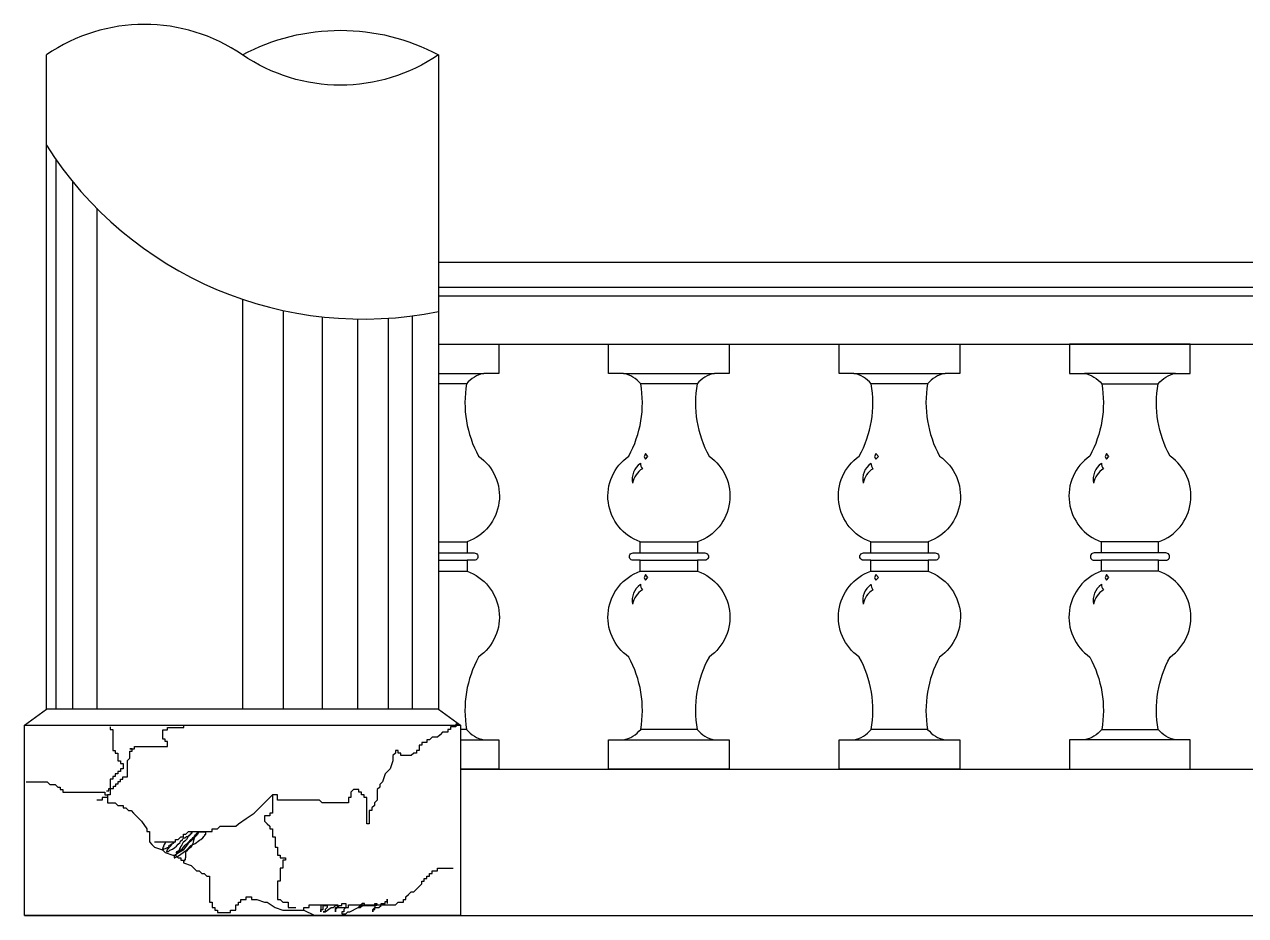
# Model space of a CAD drawing. Header units: metres. Extents: x 658 to 3991, y 3094 to 4311.
# Drawn here: x 658 to 2325, y 3094 to 4311 of the extents above; entities that cross this region are included whole.
import ezdxf

# ---------------------------------------------------------------- set-up
doc = ezdxf.new("R2010")
doc.units = ezdxf.units.M
for name, color, linetype in [('2', 2, 'Continuous'), ('3', 3, 'Continuous'), ('4', 4, 'Continuous'), ('7', 7, 'Continuous')]:
    doc.layers.add(name, color=color, linetype=linetype)

msp = doc.modelspace()

# ---------------------------------------------------------------- hatches: boundary and pattern name
at = {"layer": '3'}
h = msp.add_hatch(dxfattribs=at)
h.set_pattern_fill('AR-SAND', scale=25)
h.paths.add_polyline_path([(658.24, 3354.44), (658.24, 3094.42), (1253.24, 3094.42), (1253.24, 3354.44), (1246.87, 3354.44), (1246.87, 3352.01), (1239.72, 3352.01), (1239.72, 3348.44), (1236.15, 3348.44), (1236.15, 3344.86), (1229, 3344.86), (1225.43, 3341.29), (1221.85, 3337.72), (1214.71, 3337.72), (1211.13, 3334.15), (1207.56, 3334.15), (1207.56, 3330.58), (1200.41, 3330.58), (1200.41, 3327.01), (1196.84, 3327.01), (1196.84, 3319.86), (1193.26, 3319.86), (1193.26, 3316.29), (1189.69, 3316.29), (1186.11, 3312.72), (1171.82, 3312.72), (1171.82, 3316.29), (1168.24, 3316.29), (1168.24, 3319.86), (1164.67, 3319.86), (1164.67, 3316.29), (1161.1, 3312.72), (1161.1, 3305.57), (1157.52, 3294.86), (1153.95, 3291.29), (1150.37, 3287.72), (1146.8, 3277), (1143.23, 3273.43), (1143.23, 3269.86), (1139.65, 3266.29), (1139.65, 3252), (1136.08, 3248.43), (1136.08, 3244.85), (1132.5, 3241.28), (1132.5, 3237.71), (1128.93, 3237.71), (1128.93, 3219.85), (1125.36, 3219.85), (1125.36, 3255.57), (1121.78, 3255.57), (1121.78, 3259.14), (1118.21, 3259.14), (1118.21, 3262.71), (1114.64, 3262.71), (1114.64, 3266.29), (1107.49, 3266.29), (1103.91, 3262.71), (1103.91, 3255.57), (1102.54, 3255.57), (1102.54, 3255.09), (1100.34, 3255.09), (1100.34, 3248.43), (1064.6, 3248.43), (1061.03, 3252), (1048.82, 3252), (1048.82, 3249.43), (1045.99, 3249.43), (1045.99, 3252), (1003.84, 3252), (1003.84, 3259.14), (996.69, 3259.14), (996.69, 3273.43), (1000.27, 3273.43), (1000.27, 3277), (1003.84, 3277), (1003.84, 3280.57), (1010.99, 3280.57), (1010.99, 3284.14), (1014.56, 3284.14), (1014.56, 3287.72), (1018.14, 3287.72), (1018.14, 3291.29), (1036.01, 3291.29), (1036.01, 3287.72), (1039.58, 3287.72), (1039.58, 3284.14), (1081.27, 3284.14), (1079.92, 3286.17), (1079.92, 3289), (1082.75, 3289), (1088.4, 3280.52), (1091.23, 3277.69), (1094.06, 3269.22), (1096.89, 3266.39), (1096.89, 3263.56), (1099.71, 3260.74), (1096.89, 3260.74), (1096.89, 3257.91), (1099.71, 3255.09), (1100.34, 3255.09), (1100.34, 3255.57), (1103.91, 3255.57), (1103.91, 3262.71), (1107.49, 3266.29), (1114.64, 3266.29), (1114.64, 3262.71), (1118.21, 3262.71), (1118.21, 3259.14), (1121.78, 3259.14), (1121.78, 3255.57), (1125.36, 3255.57), (1125.36, 3219.85), (1128.93, 3219.85), (1128.93, 3237.71), (1132.5, 3237.71), (1132.5, 3241.28), (1136.08, 3244.85), (1136.08, 3248.43), (1139.65, 3252), (1139.65, 3266.29), (1143.23, 3269.86), (1143.23, 3273.43), (1146.8, 3277), (1150.37, 3287.72), (1153.95, 3291.29), (1157.52, 3294.86), (1161.1, 3305.57), (1161.1, 3312.72), (1164.67, 3316.29), (1164.67, 3319.86), (1168.24, 3319.86), (1168.24, 3316.29), (1171.82, 3316.29), (1171.82, 3312.72), (1186.11, 3312.72), (1189.69, 3316.29), (1193.26, 3316.29), (1193.26, 3319.86), (1196.84, 3319.86), (1196.84, 3327.01), (1200.41, 3327.01), (1200.41, 3330.58), (1207.56, 3330.58), (1207.56, 3334.15), (1211.13, 3334.15), (1214.71, 3337.72), (1221.85, 3337.72), (1225.43, 3341.29), (1229, 3344.86), (1236.15, 3344.86), (1236.15, 3348.44), (1239.72, 3348.44), (1239.72, 3352.01), (1246.87, 3352.01), (1246.87, 3354.44)])

# ---------------------------------------------------------------- linework, layer by layer
at = {"layer": '2'}
msp.add_line((1223.24, 3376.34), (688.24, 3376.34), dxfattribs=at)
for points in [[(1223.24, 4269.25), (1223.24, 3376.34), (1253.24, 3354.44), (1253.24, 3094.42), (658.24, 3094.42), (658.24, 3354.44), (688.24, 3376.34), (688.24, 4269.25)], [(1253.24, 3294.42), (3348.29, 3294.42)], [(658.24, 3094.42), (3990.41, 3094.42)]]:
    msp.add_lwpolyline(points, dxfattribs=at)
at = {"layer": '3'}
for p, q in [((701.33, 4126.22), (701.33, 3376.34)), ((724.07, 4096.23), (724.07, 3376.34)), ((756.94, 4059.78), (756.94, 3376.34)), ((1223.24, 3952.33), (3425.41, 3952.33)), ((955.74, 3935.67), (955.74, 3376.34)), ((1223.24, 3940.33), (3425.41, 3940.33)), ((1011.35, 3920.24), (1011.35, 3376.34)), ((1064.54, 3911.58), (1064.54, 3376.34)), ((1112.97, 3908.6), (1112.97, 3376.34)), ((1154.53, 3909.71), (1154.53, 3376.34)), ((1187.4, 3912.99), (1187.4, 3376.34)), ((1261.73, 3820.28), (1223.24, 3820.28)), ((1576.33, 3820.28), (1499.33, 3820.28)), ((1890.93, 3820.28), (1813.93, 3820.28)), ((2128.53, 3820.28), (2205.52, 3820.28)), ((1223.24, 3589.42), (1262.33, 3589.42)), ((1498.74, 3589.42), (1576.93, 3589.42)), ((1813.33, 3589.42), (1891.52, 3589.42)), ((2206.12, 3589.42), (2127.93, 3589.42)), ((1223.24, 3579.42), (1262.33, 3579.42)), ((1498.74, 3579.42), (1576.93, 3579.42)), ((1813.33, 3579.42), (1891.52, 3579.42)), ((2206.12, 3579.42), (2127.93, 3579.42)), ((1261.73, 3348.56), (1253.24, 3348.56)), ((1576.33, 3348.56), (1499.33, 3348.56)), ((1890.93, 3348.56), (1813.93, 3348.56)), ((2128.53, 3348.56), (2205.52, 3348.56))]:
    msp.add_line(p, q, dxfattribs=at)
msp.add_lwpolyline([(955.74, 4269.25, -0.25), (1223.24, 4269.25, -0.31), (955.74, 4269.25, 0.31), (688.24, 4269.25, 0.31)], format="xyb", dxfattribs=at)
for points in [[(1503.97, 3720.43), (1505.78, 3717.4), (1509.11, 3721.03), (1505.78, 3724.96), (1503.97, 3720.43)], [(1818.56, 3720.43), (1820.38, 3717.4), (1823.71, 3721.03), (1820.38, 3724.96), (1818.56, 3720.43)], [(2133.16, 3720.43), (2134.98, 3717.4), (2138.3, 3721.03), (2134.98, 3724.96), (2133.16, 3720.43)], [(1503.97, 3555.21), (1505.78, 3552.18), (1509.11, 3555.81), (1505.78, 3559.74), (1503.97, 3555.21)], [(1818.56, 3555.21), (1820.38, 3552.18), (1823.71, 3555.81), (1820.38, 3559.74), (1818.56, 3555.21)], [(2133.16, 3555.21), (2134.98, 3552.18), (2138.3, 3555.81), (2134.98, 3559.74), (2133.16, 3555.21)], [(775.11, 3352.01), (775.11, 3348.44), (778.68, 3348.44), (778.68, 3319.86), (782.26, 3319.86), (782.26, 3316.29), (785.83, 3316.29), (785.83, 3305.57), (789.41, 3305.57), (789.41, 3302), (792.98, 3302), (792.98, 3294.86), (789.41, 3294.86), (789.41, 3291.29), (785.83, 3291.29), (785.83, 3287.72), (782.26, 3287.72), (782.26, 3284.14), (778.68, 3284.14), (778.68, 3280.57), (775.11, 3280.57), (775.11, 3259.14), (771.54, 3259.14), (771.54, 3255.57), (764.39, 3255.57), (764.39, 3252), (757.24, 3252)], [(770.07, 3264.48), (773.27, 3264.48), (773.27, 3267.68), (779.69, 3267.68), (779.69, 3270.89), (782.9, 3270.89), (782.9, 3274.1), (786.11, 3274.1), (786.11, 3277.3), (789.32, 3277.3), (789.32, 3280.51), (792.53, 3280.51), (792.53, 3283.72), (798.94, 3283.72), (798.94, 3306.16), (802.15, 3309.37), (802.15, 3318.99), (805.36, 3318.99), (805.36, 3322.2), (802.15, 3322.2), (808.57, 3322.2), (808.57, 3325.4), (853.49, 3325.4), (853.49, 3331.82), (850.28, 3331.82), (850.28, 3335.02), (847.07, 3335.02), (847.07, 3347.85), (853.49, 3347.85), (853.49, 3351.06), (875.95, 3351.06), (875.95, 3354.26), (882.37, 3354.26)], [(1250.45, 3355.58), (1246.87, 3355.58), (1246.87, 3352.01), (1239.72, 3352.01), (1239.72, 3348.44), (1236.15, 3348.44), (1236.15, 3344.86), (1229, 3344.86), (1225.43, 3341.29), (1221.85, 3337.72), (1214.71, 3337.72), (1211.13, 3334.15), (1207.56, 3334.15), (1207.56, 3330.58), (1200.41, 3330.58), (1200.41, 3327.01), (1196.84, 3327.01), (1196.84, 3319.86), (1193.26, 3319.86), (1193.26, 3316.29), (1189.69, 3316.29), (1186.11, 3312.72), (1171.82, 3312.72), (1171.82, 3316.29), (1168.24, 3316.29), (1168.24, 3319.86), (1164.67, 3319.86), (1164.67, 3316.29), (1161.1, 3312.72), (1161.1, 3305.57), (1157.52, 3294.86), (1153.95, 3291.29), (1150.37, 3287.72), (1146.8, 3277), (1143.23, 3273.43), (1143.23, 3269.86), (1139.65, 3266.29), (1139.65, 3252), (1136.08, 3248.43), (1136.08, 3244.85), (1132.5, 3241.28), (1132.5, 3237.71), (1128.93, 3237.71), (1128.93, 3219.85), (1125.36, 3219.85), (1125.36, 3255.57), (1121.78, 3255.57), (1121.78, 3259.14), (1118.21, 3259.14), (1118.21, 3262.71), (1114.64, 3262.71), (1114.64, 3266.29), (1107.49, 3266.29), (1103.91, 3262.71), (1103.91, 3255.57), (1100.34, 3255.57), (1100.34, 3248.43), (1064.6, 3248.43), (1061.03, 3252), (1003.84, 3252), (1003.84, 3259.14), (996.69, 3259.14), (996.69, 3234.14), (993.12, 3234.14), (993.12, 3230.57), (985.97, 3230.57), (985.97, 3223.42), (989.55, 3219.85), (993.12, 3216.28), (993.12, 3212.71), (996.69, 3212.71), (996.69, 3201.99), (1000.27, 3201.99), (1000.27, 3187.71), (1003.84, 3187.71), (1003.84, 3176.99), (1007.42, 3176.99), (1007.42, 3173.42), (1014.56, 3173.42), (1014.56, 3169.85), (1010.99, 3169.85), (1010.99, 3159.13), (1007.42, 3159.13), (1007.42, 3141.27), (1003.84, 3141.27), (1003.84, 3116.27), (1007.42, 3116.27), (1010.99, 3112.7), (1018.14, 3112.7), (1018.14, 3105.56), (1028.86, 3105.56)], [(660.74, 3277), (689.34, 3277), (692.91, 3273.43), (700.06, 3273.43), (703.63, 3269.86), (707.2, 3269.86), (707.2, 3266.29), (710.78, 3266.29), (710.78, 3262.71), (767.96, 3262.71), (767.96, 3259.14), (771.54, 3259.14), (771.54, 3248.43), (782.26, 3248.43), (785.83, 3244.85), (792.98, 3244.85), (792.98, 3241.28), (796.55, 3241.28), (800.13, 3237.71), (803.7, 3237.71), (807.28, 3234.14), (810.85, 3230.57), (814.42, 3227), (818, 3223.42), (825.15, 3212.71), (825.15, 3209.14), (828.72, 3209.14), (828.72, 3194.85), (832.29, 3191.28), (835.87, 3187.71), (846.59, 3184.13), (850.16, 3180.56), (860.88, 3176.99), (864.46, 3176.99), (868.03, 3173.42), (871.61, 3173.42), (871.61, 3169.85), (875.18, 3169.85), (875.18, 3166.28), (885.9, 3162.7), (889.48, 3159.13), (893.05, 3155.56), (896.62, 3155.56), (900.2, 3151.99), (903.77, 3151.99), (907.35, 3148.42), (910.92, 3148.42), (910.92, 3112.7), (914.49, 3112.7), (914.49, 3105.56), (918.07, 3105.56), (918.07, 3101.98), (921.64, 3101.98), (921.64, 3098.41), (939.51, 3098.41), (939.51, 3101.98), (946.66, 3101.98), (946.66, 3109.13), (950.23, 3109.13), (950.23, 3112.7), (953.81, 3112.7), (953.81, 3116.27), (960.96, 3116.27), (960.96, 3119.84), (968.1, 3119.84), (968.1, 3116.27), (975.25, 3116.27), (985.97, 3112.7), (989.55, 3112.7), (1000.27, 3105.56), (1010.99, 3101.98), (1039.58, 3101.98), (1053.88, 3094.84), (1096.77, 3094.84)], [(835.87, 3194.85), (864.46, 3194.85), (864.46, 3198.42), (868.03, 3198.42), (871.61, 3201.99), (875.18, 3201.99), (875.18, 3205.57), (878.75, 3205.57), (882.33, 3209.14), (914.49, 3209.14), (914.49, 3212.71), (921.64, 3212.71), (925.22, 3216.28), (946.66, 3216.28), (950.23, 3219.85), (960.96, 3227), (971.68, 3234.14), (975.25, 3237.71), (989.55, 3252), (993.12, 3255.57), (996.69, 3259.14)], [(850.36, 3193.53), (849.74, 3192.3), (849.74, 3191.69), (849.12, 3191.69), (849.12, 3191.07), (848.51, 3191.07), (848.51, 3189.84), (847.89, 3189.84), (847.89, 3187.99), (847.27, 3187.99), (847.27, 3186.14), (846.66, 3186.14), (846.66, 3184.91), (846.04, 3184.91), (846.04, 3184.29), (846.66, 3184.29), (848.51, 3184.91), (849.12, 3185.52), (850.97, 3186.14), (853.44, 3187.37), (855.29, 3187.99), (855.91, 3190.45), (857.76, 3191.07), (858.37, 3191.69), (858.99, 3192.3), (860.84, 3192.92), (861.46, 3193.53), (862.07, 3194.15), (862.69, 3194.15), (862.69, 3194.77), (862.69, 3194.15), (862.07, 3194.15), (862.07, 3193.53), (861.46, 3192.92), (859.61, 3191.69), (858.37, 3189.84), (857.76, 3189.22), (855.29, 3186.76), (854.67, 3186.14), (854.06, 3185.52), (852.82, 3183.67), (852.82, 3182.44), (852.21, 3182.44), (852.21, 3181.83), (854.67, 3181.83), (856.52, 3183.67), (860.22, 3184.91), (863.31, 3187.37), (865.77, 3189.22), (868.24, 3191.69), (870.71, 3194.15), (871.32, 3196), (873.79, 3198.46), (874.41, 3199.08), (875.02, 3199.7), (875.64, 3200.31), (877.49, 3200.31), (877.49, 3200.93), (878.11, 3200.93), (878.72, 3201.55), (879.34, 3202.16), (881.19, 3202.16), (881.81, 3202.78), (882.42, 3203.39), (883.04, 3203.39), (883.65, 3204.01), (883.65, 3204.63), (884.27, 3204.63), (884.27, 3205.24), (884.89, 3205.86), (885.5, 3206.48), (886.12, 3207.09), (886.12, 3207.71), (886.74, 3207.71), (886.74, 3207.09), (886.12, 3206.48), (884.27, 3204.63), (881.81, 3202.16), (879.34, 3198.46), (877.49, 3196.62), (875.02, 3194.15), (874.41, 3193.53), (873.79, 3192.92), (873.17, 3191.07), (873.17, 3190.45), (872.56, 3189.84), (871.94, 3189.22), (871.32, 3188.6), (871.32, 3187.99), (870.71, 3187.37), (870.71, 3186.14), (870.09, 3186.14), (870.09, 3184.91), (869.47, 3184.29), (869.47, 3183.67), (868.86, 3183.67), (868.86, 3183.06), (868.24, 3182.44), (867.62, 3182.44), (867.01, 3181.83), (866.39, 3181.21), (865.77, 3181.21), (865.16, 3180.59), (865.16, 3179.98), (866.39, 3179.98), (869.47, 3182.44), (873.79, 3186.14), (877.49, 3190.45), (881.81, 3194.15), (885.5, 3198.46), (887.35, 3199.08), (888.59, 3200.93), (890.44, 3202.16), (890.44, 3202.78), (891.67, 3204.63), (892.29, 3205.24), (892.9, 3205.86), (892.9, 3206.48), (893.52, 3206.48), (893.52, 3207.09), (894.14, 3207.09), (894.75, 3207.71), (894.75, 3208.32), (894.14, 3207.71), (892.29, 3204.01), (887.35, 3197.85), (881.19, 3192.3), (875.02, 3183.67), (867.01, 3179.36), (863.92, 3176.9), (862.69, 3175.05), (862.69, 3173.2), (863.31, 3173.2), (863.92, 3173.81), (867.01, 3175.05), (879.34, 3183.67), (885.5, 3189.84), (891.05, 3192.92), (897.22, 3197.23), (899.07, 3198.46), (901.54, 3200.31), (903.39, 3202.78), (904, 3203.39), (904.62, 3204.01), (904.62, 3205.24), (905.85, 3205.24), (905.85, 3208.32), (899.69, 3208.32), (895.99, 3207.71), (894.14, 3204.63), (889.82, 3200.31), (888.59, 3194.77), (887.97, 3192.92), (886.74, 3189.84), (885.5, 3187.99), (884.89, 3187.37), (882.42, 3185.52), (881.81, 3184.91), (879.34, 3182.44), (878.72, 3181.83), (878.72, 3181.21), (878.11, 3180.59), (878.11, 3173.2), (877.49, 3173.2), (877.49, 3170.73), (876.87, 3170.73), (876.87, 3168.88)], [(1032.43, 3101.98), (1039.58, 3101.98), (1039.58, 3105.56), (1046.73, 3105.56), (1046.73, 3109.13), (1086.04, 3109.13), (1086.04, 3105.56), (1100.34, 3105.56), (1100.34, 3109.13), (1164.67, 3109.13), (1168.24, 3112.7), (1175.39, 3112.7), (1175.39, 3116.27), (1178.97, 3116.27), (1178.97, 3119.84), (1182.54, 3123.41), (1186.11, 3126.99), (1189.69, 3126.99), (1193.26, 3130.56), (1196.84, 3134.13), (1200.41, 3137.7), (1200.41, 3141.27), (1203.98, 3141.27), (1203.98, 3144.85), (1207.56, 3144.85), (1207.56, 3148.42), (1211.13, 3148.42), (1211.13, 3151.99), (1214.71, 3151.99), (1214.71, 3155.56), (1221.85, 3155.56), (1221.85, 3159.13), (1243.3, 3159.13)], [(1062.95, 3108.14), (1062.95, 3099.66), (1062.95, 3102.49), (1065.78, 3102.49), (1065.78, 3108.14), (1071.44, 3108.14), (1071.44, 3105.31), (1068.61, 3102.49), (1068.61, 3099.66), (1065.78, 3099.66), (1068.61, 3099.66), (1077.09, 3105.31), (1079.92, 3105.31), (1082.75, 3108.14), (1085.58, 3108.14), (1085.58, 3105.31), (1082.75, 3102.49), (1082.75, 3099.66), (1082.75, 3105.31), (1085.58, 3105.31), (1088.4, 3108.14), (1091.23, 3108.14), (1091.23, 3110.97), (1096.89, 3110.97), (1096.89, 3105.31), (1094.06, 3102.49), (1094.06, 3099.66), (1091.23, 3099.66), (1091.23, 3096.84), (1096.89, 3096.84), (1099.71, 3099.66), (1102.54, 3099.66), (1113.85, 3105.31), (1116.68, 3108.14), (1122.33, 3108.14), (1122.33, 3110.97), (1119.51, 3110.97), (1116.68, 3108.14), (1116.68, 3105.31), (1113.85, 3105.31), (1116.68, 3105.31), (1119.51, 3108.14), (1136.47, 3108.14), (1136.47, 3110.97), (1139.3, 3110.97), (1139.3, 3108.14), (1136.47, 3108.14), (1136.47, 3105.31), (1133.65, 3102.49), (1133.65, 3099.66), (1133.65, 3102.49), (1136.47, 3102.49), (1136.47, 3105.31), (1142.13, 3105.31), (1144.96, 3108.14), (1144.96, 3110.97), (1150.61, 3110.97), (1150.61, 3113.79), (1153.44, 3113.79), (1153.44, 3116.62), (1153.44, 3110.97)]]:
    msp.add_lwpolyline(points, dxfattribs=at)
for centre, radius, start, end in [((1120.13, 4420.27), 511.73, 212.44, 281.62), ((1513.22, 3690.14), 25.55, 123.84, 192.36), ((1518.29, 3678.59), 30.63, 122.65, 168.54), ((1509.19, 3711.37), 10.2, 176.44, 223.23), ((1827.82, 3690.14), 25.55, 123.84, 192.36), ((1832.88, 3678.59), 30.63, 122.65, 168.54), ((1823.78, 3711.37), 10.2, 176.44, 223.23), ((2142.41, 3690.14), 25.55, 123.84, 192.36), ((2147.48, 3678.59), 30.63, 122.65, 168.54), ((2138.38, 3711.37), 10.2, 176.44, 223.23), ((1513.22, 3524.93), 25.55, 123.84, 192.36), ((1518.29, 3513.37), 30.63, 122.65, 168.54), ((1509.19, 3546.15), 10.2, 176.44, 223.23), ((1827.82, 3524.93), 25.55, 123.84, 192.36), ((1832.88, 3513.37), 30.63, 122.65, 168.54), ((1823.78, 3546.15), 10.2, 176.44, 223.23), ((2142.41, 3524.93), 25.55, 123.84, 192.36), ((2147.48, 3513.37), 30.63, 122.65, 168.54), ((2138.38, 3546.15), 10.2, 176.44, 223.23)]:
    msp.add_arc(centre, radius, start, end, dxfattribs=at)
at = {"layer": '4'}
msp.add_line((658.24, 3354.44), (1253.24, 3354.44), dxfattribs=at)
for points in [[(1223.24, 3986.25), (3425.41, 3986.25)], [(1223.24, 3874.42), (3378.29, 3874.42)]]:
    msp.add_lwpolyline(points, dxfattribs=at)
for points in [[(1223.24, 3874.42), (1305.53, 3874.42), (1305.53, 3834.42), (1285.44, 3834.42, 0.18), (1261.73, 3820.28, 0.17), (1278.09, 3721.52, -0.61), (1262.33, 3604.42), (1262.33, 3589.42), (1272.17, 3589.42, -1.01), (1272.17, 3579.42), (1262.33, 3579.42), (1262.33, 3564.42, -0.61), (1278.09, 3447.33, 0.17), (1261.73, 3348.56, 0.18), (1285.44, 3334.42), (1305.53, 3334.42), (1305.53, 3294.42), (1253.24, 3294.42)], [(1498.74, 3589.42), (1498.74, 3604.42, -0.61), (1482.98, 3721.52, 0.17), (1499.33, 3820.28, 0.18), (1475.63, 3834.42), (1455.53, 3834.42), (1455.53, 3874.42), (1620.13, 3874.42), (1620.13, 3834.42), (1600.04, 3834.42, 0.18), (1576.33, 3820.28, 0.17), (1592.69, 3721.52, -0.61), (1576.93, 3604.42), (1576.93, 3589.42), (1586.77, 3589.42, -1.01), (1586.77, 3579.42), (1576.93, 3579.42), (1576.93, 3564.42, -0.61), (1592.69, 3447.33, 0.17), (1576.33, 3348.56, 0.18), (1600.04, 3334.42), (1620.13, 3334.42), (1620.13, 3294.42), (1455.53, 3294.42), (1455.53, 3334.42), (1475.63, 3334.42, 0.18), (1499.33, 3348.56, 0.17), (1482.98, 3447.33, -0.61), (1498.74, 3564.42), (1498.74, 3579.42), (1488.89, 3579.42, -1.01), (1488.89, 3589.42), (1498.74, 3589.42)], [(1813.33, 3589.42), (1813.33, 3604.42, -0.61), (1797.57, 3721.52, 0.17), (1813.93, 3820.28, 0.18), (1790.22, 3834.42), (1770.13, 3834.42), (1770.13, 3874.42), (1934.73, 3874.42), (1934.73, 3834.42), (1914.64, 3834.42, 0.18), (1890.93, 3820.28, 0.17), (1907.28, 3721.52, -0.61), (1891.52, 3604.42), (1891.52, 3589.42), (1901.37, 3589.42, -1.01), (1901.37, 3579.42), (1891.52, 3579.42), (1891.52, 3564.42, -0.61), (1907.28, 3447.33, 0.17), (1890.93, 3348.56, 0.18), (1914.64, 3334.42), (1934.73, 3334.42), (1934.73, 3294.42), (1770.13, 3294.42), (1770.13, 3334.42), (1790.22, 3334.42, 0.18), (1813.93, 3348.56, 0.17), (1797.57, 3447.33, -0.61), (1813.33, 3564.42), (1813.33, 3579.42), (1803.49, 3579.42, -1.01), (1803.49, 3589.42), (1813.33, 3589.42)], [(2206.12, 3589.42), (2206.12, 3604.42, 0.61), (2221.88, 3721.52, -0.17), (2205.52, 3820.28, -0.18), (2229.23, 3834.42), (2249.32, 3834.42), (2249.32, 3874.42), (2084.73, 3874.42), (2084.73, 3834.42), (2104.82, 3834.42, -0.18), (2128.53, 3820.28, -0.17), (2112.17, 3721.52, 0.61), (2127.93, 3604.42), (2127.93, 3589.42), (2118.09, 3589.42, 1.01), (2118.09, 3579.42), (2127.93, 3579.42), (2127.93, 3564.42, 0.61), (2112.17, 3447.33, -0.17), (2128.53, 3348.56, -0.18), (2104.82, 3334.42), (2084.73, 3334.42), (2084.73, 3294.42), (2249.32, 3294.42), (2249.32, 3334.42), (2229.23, 3334.42, -0.18), (2205.52, 3348.56, -0.17), (2221.88, 3447.33, 0.61), (2206.12, 3564.42), (2206.12, 3579.42), (2215.97, 3579.42, 1.01), (2215.97, 3589.42), (2206.12, 3589.42)]]:
    msp.add_lwpolyline(points, format="xyb", dxfattribs=at)
at = {"layer": '7'}
for p, q in [((1223.24, 3834.42), (1285.44, 3834.42)), ((1475.63, 3834.42), (1600.04, 3834.42)), ((1790.22, 3834.42), (1914.64, 3834.42)), ((2229.23, 3834.42), (2104.82, 3834.42)), ((1223.24, 3604.42), (1262.33, 3604.42)), ((1498.74, 3604.42), (1576.93, 3604.42)), ((1813.33, 3604.42), (1891.52, 3604.42)), ((2206.12, 3604.42), (2127.93, 3604.42)), ((1223.24, 3564.42), (1262.33, 3564.42)), ((1498.74, 3564.42), (1576.93, 3564.42)), ((1813.33, 3564.42), (1891.52, 3564.42)), ((2206.12, 3564.42), (2127.93, 3564.42)), ((1253.24, 3334.42), (1285.44, 3334.42)), ((1475.63, 3334.42), (1600.04, 3334.42)), ((1790.22, 3334.42), (1914.64, 3334.42)), ((2229.23, 3334.42), (2104.82, 3334.42))]:
    msp.add_line(p, q, dxfattribs=at)

doc.saveas('drawing.dxf')
